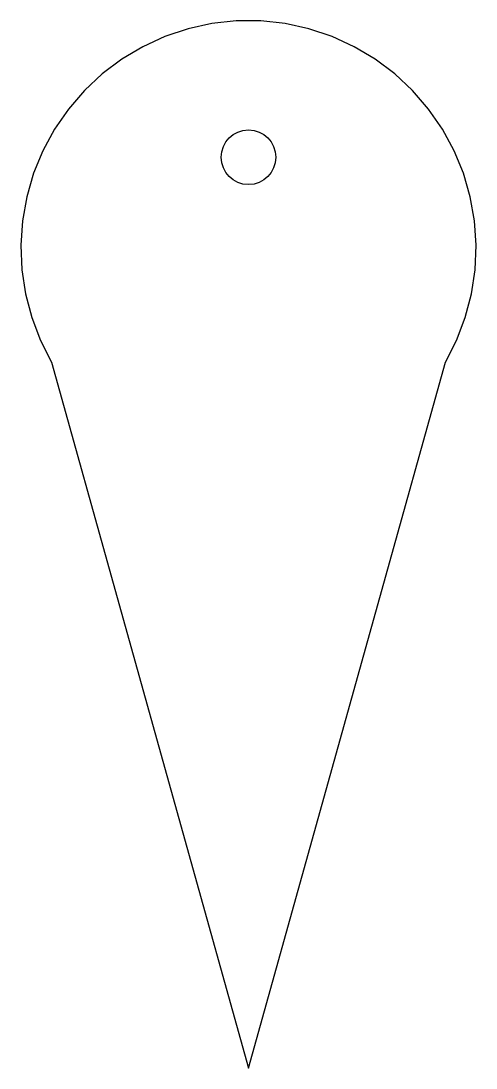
# Model space of a CAD drawing. Header units: millimetres. Extents: x -5 to 5, y -18 to 5.
import ezdxf

# ---------------------------------------------------------------- set-up
doc = ezdxf.new("R2010")
doc.units = ezdxf.units.MM
doc.layers.add('CUT_INNER', color=6, linetype='Continuous')
doc.layers.add('CUT_OUTER', color=1, linetype='Continuous')

msp = doc.modelspace()

# ---------------------------------------------------------------- linework, layer by layer
at = {"layer": 'CUT_INNER'}
msp.add_circle((0, 2), 0.6, dxfattribs=at)
at = {"layer": 'CUT_OUTER'}
msp.add_lwpolyline([(0, -18), (4.3301, -2.5), (4.5732, -2.0214), (4.7635, -1.5195), (4.899, -1.0001), (4.9779, -0.4692), (4.9995, 0.0671), (4.9635, 0.6027), (4.8703, 1.1313), (4.721, 1.6469), (4.5173, 2.1435), (4.2614, 2.6154), (3.9565, 3.0571), (3.606, 3.4636), (3.2139, 3.8302), (2.7848, 4.1527), (2.3236, 4.4273), (1.8356, 4.6509), (1.3265, 4.8208), (0.8021, 4.9353), (0.2684, 4.9928), (-0.2684, 4.9928), (-0.8021, 4.9353), (-1.3265, 4.8208), (-1.8356, 4.6509), (-2.3236, 4.4273), (-2.7848, 4.1527), (-3.2139, 3.8302), (-3.606, 3.4636), (-3.9565, 3.0571), (-4.2614, 2.6154), (-4.5173, 2.1435), (-4.721, 1.6469), (-4.8703, 1.1313), (-4.9635, 0.6027), (-4.9995, 0.0671), (-4.9779, -0.4692), (-4.899, -1.0001), (-4.7635, -1.5195), (-4.5732, -2.0214), (-4.3301, -2.5)], close=True, dxfattribs=at)

doc.saveas('drawing.dxf')
